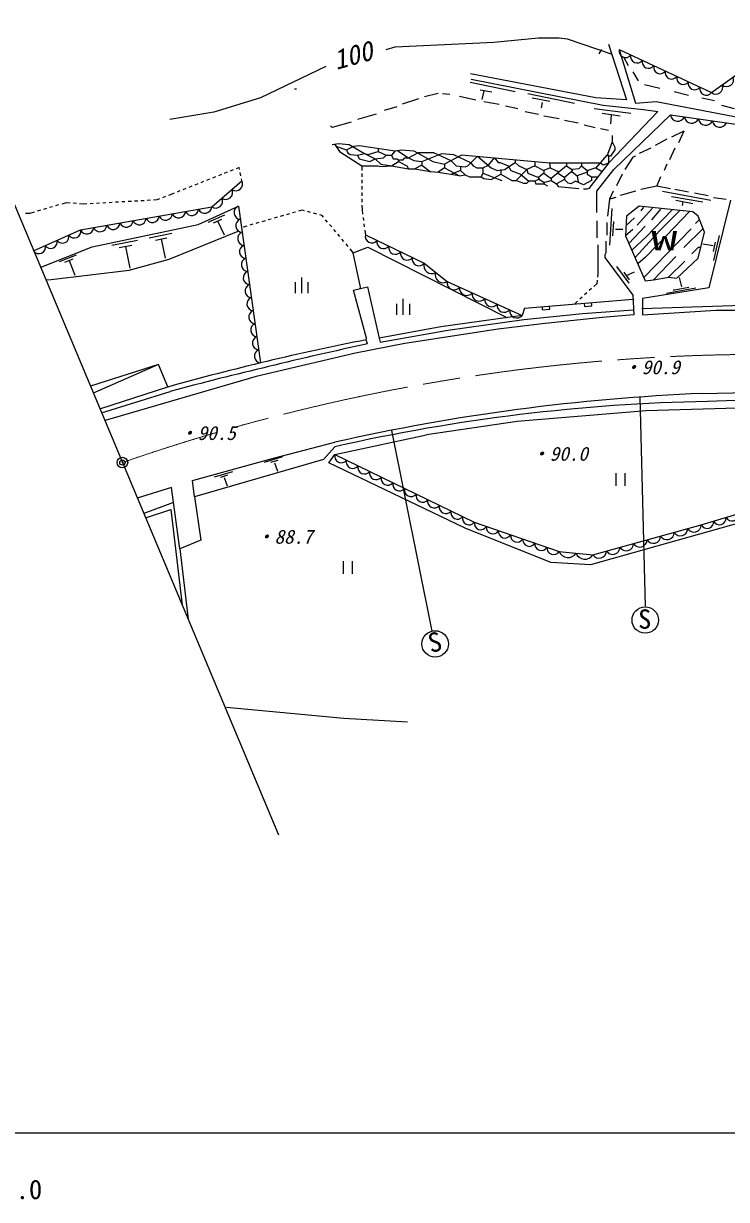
# Model space of a CAD drawing. Units: millimetres, scale not verified. Extents: x 40000 to 680000, y 20000 to 380000.
# Drawn here: x 369200 to 435547, y 198715 to 309808 of the extents above; entities that cross this region are included whole.
import ezdxf
from ezdxf.enums import TextEntityAlignment as Align

# ---------------------------------------------------------------- set-up
doc = ezdxf.new("R2010")
doc.units = ezdxf.units.MM
doc.header["$LTSCALE"] = 1000
doc.header["$PDMODE"] = 32
doc.header["$PDSIZE"] = 500
doc.linetypes.add('CHAIN', pattern=[18.5, 12, -1.5, 3.5, -1.5])
for name, color, linetype, lineweight in [('M-BGD', 7, 'Continuous', 25), ('M-BMK', 2, 'CHAIN', 13), ('M-BMK-SRVR', 3, 'Continuous', 25), ('M-TTL-BAND', 7, 'Continuous', 25)]:
    doc.layers.add(name, color=color, linetype=linetype, lineweight=lineweight)
doc.layers.add('M-OTRS', color=6, linetype='Continuous')
doc.styles.add('ＭＳ ゴシック', font='')
doc.styles.get('ＭＳ ゴシック').set_extended_font_data('MS Gothic')

msp = doc.modelspace()

# ---------------------------------------------------------------- linework, layer by layer
at = {"layer": 'M-BGD'}
for p, q in [((404267, 307608), (413581, 308032)), ((413581, 308032), (417814, 308455)), ((417814, 308455), (419761, 308455)), ((419761, 308455), (420523, 308370)), ((420523, 308370), (424672, 306931)), ((424418, 307862), (426111, 302613)), ((403421, 307354), (404267, 307608)), ((423741, 307354), (423487, 306931)), ((425434, 307354), (426958, 302274)), ((397748, 305746), (391567, 302782)), ((425857, 306592), (426281, 305830)), ((423233, 302782), (411379, 305068)), ((411464, 304560), (423910, 302105)), ((426704, 305238), (427212, 304391)), ((394785, 303629), (394954, 303629)), ((411352, 304262), (415613, 303375)), ((412311, 303544), (413396, 303346)), ((412649, 303460), (412470, 302626)), ((427805, 304052), (429244, 303714)), ((430599, 303375), (431953, 303036)), ((391567, 302782), (387165, 301428)), ((406469, 302698), (404945, 302190)), ((408331, 303206), (407061, 302867)), ((408755, 303206), (409432, 303121)), ((410363, 302952), (411887, 302613)), ((412649, 302444), (414089, 302190)), ((416798, 303206), (421201, 302274)), ((417221, 302782), (418880, 302486)), ((418153, 302359), (418068, 301851)), ((426111, 302613), (423233, 302782)), ((426958, 302274), (428905, 302444)), ((428905, 302444), (437795, 300750)), ((433223, 302782), (434409, 302528)), ((387165, 301428), (383016, 300750)), ((402489, 301258), (400711, 300750)), ((404437, 301936), (403251, 301597)), ((414681, 302020), (415867, 301766)), ((416544, 301512), (417814, 301258)), ((418322, 301089), (419761, 300835)), ((423063, 301766), (426535, 301343)), ((423825, 301343), (425519, 301089)), ((423910, 302105), (427720, 301682)), ((429075, 301512), (424418, 296602)), ((424672, 301174), (424587, 300327)), ((424926, 296009), (430260, 301174)), ((427720, 301682), (429075, 301512)), ((435086, 302105), (436271, 301766)), ((398341, 299988), (398171, 300158)), ((400119, 300496), (398341, 299988)), ((420269, 300666), (421539, 300412)), ((422132, 300242), (423148, 299988)), ((423656, 299904), (424418, 299734)), ((424757, 299226), (424757, 298634)), ((429921, 298888), (428821, 298295)), ((431530, 299650), (430345, 299057)), ((431530, 299650), (431022, 298549)), ((398341, 298380), (398933, 298464)), ((398595, 298380), (399018, 297702)), ((398679, 298210), (399695, 297872)), ((398933, 298464), (399949, 298380)), ((399695, 297872), (400373, 298210)), ((399695, 297872), (399780, 297618)), ((399949, 298380), (401389, 297533)), ((400373, 298210), (400881, 298295)), ((400881, 298295), (404267, 297787)), ((402659, 298041), (402659, 297702)), ((404267, 297787), (403929, 297364)), ((404267, 297787), (404860, 297872)), ((404521, 297787), (405537, 297110)), ((404860, 297872), (406045, 297787)), ((406045, 297787), (407823, 296771)), ((424757, 298634), (424333, 297448)), ((425011, 297872), (424587, 297279)), ((424757, 298634), (425011, 298126)), ((425011, 298126), (425011, 297872)), ((428397, 298041), (427297, 297533)), ((430683, 298041), (430175, 296940)), ((399018, 297702), (401135, 296348)), ((399780, 297618), (400034, 297448)), ((400034, 297448), (400711, 297364)), ((400711, 297364), (401389, 297533)), ((400711, 297364), (400881, 297025)), ((400881, 297025), (401897, 296771)), ((401389, 297533), (402405, 297025)), ((401389, 297533), (401727, 297448)), ((401727, 297448), (402659, 297702)), ((401897, 296771), (402405, 297025)), ((402405, 297025), (403167, 297110)), ((402405, 297025), (402913, 296517)), ((402659, 297702), (403421, 297364)), ((403167, 297110), (403421, 297364)), ((403421, 297364), (403929, 297364)), ((403929, 297364), (404098, 297025)), ((403929, 296348), (404606, 296771)), ((404098, 297025), (404437, 297025)), ((404437, 297025), (404606, 296940)), ((404606, 296940), (404606, 296771)), ((404606, 296771), (404691, 296940)), ((404606, 296771), (405368, 296348)), ((404691, 296940), (405029, 296940)), ((405029, 296940), (405199, 297110)), ((405199, 297110), (405537, 297110)), ((405537, 297110), (406469, 297618)), ((405537, 297110), (406045, 296856)), ((406045, 296856), (406807, 296771)), ((406469, 297618), (407908, 297618)), ((406807, 296771), (408670, 297533)), ((406807, 296771), (406807, 296432)), ((407823, 296771), (408924, 296517)), ((407908, 297618), (409517, 296856)), ((408670, 297533), (409771, 297448)), ((410533, 297364), (408924, 296517)), ((409517, 296856), (410025, 296348)), ((409771, 297448), (411379, 296686)), ((418830, 296602), (410533, 297364)), ((411125, 296348), (412057, 297279)), ((411379, 296686), (411633, 296348)), ((412057, 297279), (413327, 296178)), ((413073, 296432), (413665, 297110)), ((413665, 297110), (414004, 296686)), ((414004, 296686), (414173, 296686)), ((414173, 296686), (414935, 296348)), ((414597, 296009), (415613, 296686)), ((415613, 296940), (415613, 296686)), ((415613, 296686), (415951, 296348)), ((417475, 296771), (417475, 296348)), ((420439, 296686), (420439, 296348)), ((421878, 296686), (421878, 296348)), ((424249, 297364), (423233, 296178)), ((424418, 297279), (424249, 297364)), ((424333, 297448), (424418, 297279)), ((424418, 297279), (424418, 296602)), ((424587, 297279), (424418, 297279)), ((426704, 297194), (425942, 296009)), ((426958, 297279), (426704, 297194)), ((387872, 295535), (387593, 295425)), ((388430, 295756), (388151, 295646)), ((388988, 295977), (388709, 295867)), ((389550, 296200), (389266, 296088)), ((389588, 296019), (389550, 296200)), ((389709, 295431), (389648, 295725)), ((401135, 296348), (401135, 296094)), ((401135, 296348), (402659, 296348)), ((401135, 296348), (401136, 295938)), ((401137, 295638), (401138, 295338)), ((402659, 296348), (402926, 296312)), ((402913, 296517), (403929, 296348)), ((402926, 296312), (403929, 296348)), ((403929, 296348), (405537, 296094)), ((405368, 296348), (405537, 296094)), ((405537, 296094), (406130, 296094)), ((406807, 296432), (406130, 296094)), ((406130, 296094), (407569, 295840)), ((406807, 296432), (407569, 295840)), ((408924, 296178), (408331, 295755)), ((408924, 296517), (408924, 296178)), ((408924, 296178), (410363, 295416)), ((410448, 295924), (409601, 295586)), ((410025, 296348), (410871, 296263)), ((410448, 296263), (410448, 295924)), ((410448, 295924), (410871, 295501)), ((410871, 296263), (411125, 296348)), ((411633, 296348), (411972, 296178)), ((411972, 296178), (412565, 296178)), ((412565, 295670), (412395, 295332)), ((412565, 296178), (413073, 296432)), ((412565, 296178), (412565, 295670)), ((412565, 295670), (414343, 294993)), ((413327, 296178), (413919, 295924)), ((413327, 295078), (414258, 295586)), ((413919, 295924), (414597, 296009)), ((414258, 296009), (414258, 295586)), ((414258, 295586), (415274, 294993)), ((414935, 296348), (415189, 295924)), ((415189, 295924), (416121, 295586)), ((416713, 296009), (415697, 294993)), ((415951, 296348), (416713, 296009)), ((416121, 295586), (416883, 294908)), ((417475, 296348), (416713, 296009)), ((416713, 296009), (416798, 295670)), ((416798, 295670), (417814, 295247)), ((417475, 296348), (418322, 295924)), ((418322, 295670), (417814, 295247)), ((418915, 296178), (418322, 295924)), ((418322, 295924), (418322, 295670)), ((418322, 295670), (418999, 295162)), ((423656, 296602), (418830, 296602)), ((418830, 296602), (418915, 296178)), ((418915, 296178), (419677, 295840)), ((420439, 296348), (418999, 295162)), ((419677, 295840), (419677, 295670)), ((419677, 295670), (420269, 295247)), ((420947, 295840), (420269, 295247)), ((420439, 296348), (420947, 296009)), ((420947, 296009), (420947, 295840)), ((421031, 296009), (420947, 295840)), ((420947, 295840), (421455, 295416)), ((421624, 296094), (421031, 296009)), ((422386, 295755), (421455, 295416)), ((421878, 296348), (421624, 296094)), ((421878, 296348), (422386, 295924)), ((422471, 295924), (422386, 295755)), ((422386, 295924), (422386, 295586)), ((422386, 295586), (422809, 295332)), ((423233, 296178), (422471, 295924)), ((424418, 296602), (422555, 294231)), ((423233, 296178), (423825, 295840)), ((423317, 293977), (424926, 296009)), ((423910, 296432), (423656, 296602)), ((424418, 296602), (423910, 296432)), ((425688, 295586), (425180, 294485)), ((429921, 296517), (429667, 295924)), ((385083, 294430), (384804, 294320)), ((385641, 294651), (385362, 294541)), ((386198, 294872), (385920, 294762)), ((386756, 295093), (386477, 294983)), ((387314, 295314), (387035, 295204)), ((389808, 294956), (389770, 295138)), ((401138, 295038), (401139, 294738)), ((401140, 294438), (401141, 294138)), ((410363, 295416), (410871, 295501)), ((410871, 295501), (411295, 295332)), ((411295, 295332), (412395, 295332)), ((412395, 295332), (412649, 295162)), ((412649, 295162), (413327, 295078)), ((415274, 294993), (415697, 294993)), ((415697, 294993), (416375, 294739)), ((416375, 294739), (416713, 294739)), ((416713, 294739), (416883, 294908)), ((417475, 294908), (416883, 294908)), ((417814, 295078), (417475, 294908)), ((417475, 294908), (417560, 294654)), ((417560, 294654), (418322, 294654)), ((417814, 295247), (417899, 295078)), ((417814, 295247), (417814, 295078)), ((417899, 295078), (418322, 294824)), ((418322, 294824), (418322, 294654)), ((418322, 294654), (418407, 294824)), ((418322, 294654), (418661, 294485)), ((418407, 294824), (418999, 294993)), ((418999, 295162), (418999, 294993)), ((418999, 294993), (419507, 294654)), ((420269, 295078), (419507, 294654)), ((419507, 294654), (419677, 294400)), ((419677, 294400), (421624, 294231)), ((420269, 295247), (420269, 295078)), ((420608, 294739), (420269, 295078)), ((420862, 294654), (420608, 294739)), ((421285, 294908), (420862, 294654)), ((422047, 294570), (421285, 294908)), ((421455, 295416), (421539, 294824)), ((422809, 294993), (422047, 294570)), ((422809, 295332), (423402, 295332)), ((422809, 295332), (422809, 294993)), ((427466, 294146), (428990, 294485)), ((429329, 295332), (428990, 294485)), ((428990, 294485), (430260, 294231)), ((382591, 293451), (382311, 293343)), ((383126, 293655), (382871, 293558)), ((383409, 293767), (383126, 293655)), ((383967, 293988), (383688, 293878)), ((384525, 294209), (384246, 294099)), ((401142, 293838), (401143, 293538)), ((422386, 294146), (422047, 294146)), ((422555, 294231), (422386, 294146)), ((423317, 291945), (423317, 293977)), ((424841, 293977), (424503, 293215)), ((425095, 293384), (424503, 293215)), ((426958, 293977), (425519, 293554)), ((429498, 293977), (434070, 293130)), ((430345, 293469), (433308, 292961)), ((430683, 294146), (431953, 293892)), ((432546, 293808), (433816, 293554)), ((434324, 293384), (435509, 293215)), ((371364, 292334), (371076, 292249)), ((371939, 292502), (371652, 292418)), ((372515, 292670), (372227, 292586)), ((373219, 292876), (372803, 292754)), ((373600, 292846), (373219, 292876)), ((374198, 292798), (373899, 292822)), ((374878, 292744), (374497, 292774)), ((375182, 292762), (374878, 292744)), ((375781, 292796), (375482, 292779)), ((376380, 292830), (376081, 292813)), ((376979, 292865), (376680, 292847)), ((377578, 292899), (377279, 292882)), ((378177, 292933), (377878, 292916)), ((378776, 292967), (378477, 292950)), ((379375, 293002), (379076, 292985)), ((379974, 293036), (379675, 293019)), ((380573, 293070), (380274, 293053)), ((381172, 293105), (380873, 293087)), ((381776, 293139), (381472, 293122)), ((382031, 293236), (381776, 293139)), ((389474, 292552), (391572, 277748)), ((395495, 292176), (395163, 292080)), ((395710, 292117), (395495, 292176)), ((401144, 293238), (401145, 292938)), ((401146, 292638), (401147, 292228)), ((401147, 292228), (401206, 291787)), ((424503, 293215), (424333, 291606)), ((424736, 292318), (424502, 288862)), ((427297, 292538), (426111, 291606)), ((428567, 292368), (427127, 290760)), ((432377, 292030), (427297, 292538)), ((427720, 292453), (427466, 292114)), ((430429, 292199), (427974, 289659)), ((429329, 292284), (428482, 291268)), ((430768, 293130), (432377, 292792)), ((431445, 292961), (431361, 292622)), ((369796, 291875), (369393, 291849)), ((370212, 291997), (369796, 291875)), ((370788, 292165), (370500, 292081)), ((386640, 291033), (388193, 291745)), ((387135, 290978), (387911, 291334)), ((387523, 291156), (388128, 289836)), ((391991, 291170), (391703, 291087)), ((392568, 291335), (392280, 291253)), ((393145, 291501), (392857, 291418)), ((393722, 291667), (393433, 291584)), ((394298, 291832), (394010, 291749)), ((394875, 291998), (394587, 291915)), ((396289, 291960), (395999, 292039)), ((396868, 291803), (396578, 291882)), ((397373, 291666), (397158, 291725)), ((397509, 291505), (397373, 291666)), ((397896, 291047), (397703, 291276)), ((401245, 291489), (401285, 291192)), ((423317, 291183), (423317, 289574)), ((424885, 291109), (424791, 289736)), ((426111, 291606), (426027, 289744)), ((426873, 291437), (426071, 290715)), ((431107, 292114), (429244, 290252)), ((432038, 292030), (429921, 289828)), ((432885, 291606), (432377, 292030)), ((432969, 291268), (432631, 290929)), ((433477, 290082), (432885, 291606)), ((381066, 289572), (383205, 289994)), ((390261, 290673), (389930, 290578)), ((390838, 290839), (390550, 290756)), ((391415, 291004), (391126, 290922)), ((398284, 290589), (398090, 290818)), ((398671, 290131), (398478, 290360)), ((401325, 290895), (401364, 290597)), ((401404, 290300), (401463, 289859)), ((424249, 291014), (424249, 289828)), ((425087, 290376), (425766, 290368)), ((426704, 290336), (426027, 289744)), ((427889, 290675), (426336, 289040)), ((429244, 290252), (426930, 287690)), ((432207, 290421), (429921, 288050)), ((433308, 290421), (431530, 288643)), ((432885, 287627), (433477, 290082)), ((377540, 288876), (379950, 289352)), ((378213, 288633), (379418, 288871)), ((381664, 289357), (382734, 289568)), ((382199, 289462), (382558, 287644)), ((399059, 289673), (398865, 289902)), ((399446, 289215), (399253, 289444)), ((399834, 288757), (399640, 288986)), ((423402, 288897), (423402, 286188)), ((424164, 289236), (424164, 288135)), ((426027, 289744), (427889, 285510)), ((427974, 289659), (426623, 288388)), ((429968, 289877), (427889, 287712)), ((434293, 288817), (433331, 288978)), ((434480, 289139), (434298, 288271)), ((434855, 289794), (434319, 287407)), ((372602, 287338), (374205, 287966)), ((378816, 288752), (379220, 286704)), ((400164, 288366), (400027, 288528)), ((400313, 288138), (400164, 288366)), ((424164, 288135), (424079, 287966)), ((424079, 287966), (424079, 287712)), ((429921, 288050), (427760, 285805)), ((430768, 287796), (428651, 285595)), ((432885, 288643), (432292, 288050)), ((433130, 288643), (432885, 288643)), ((373097, 287255), (373898, 287568)), ((373497, 287412), (374030, 286049)), ((424079, 287712), (426704, 284156)), ((426357, 285268), (425203, 286867)), ((427889, 287712), (427193, 287093)), ((431615, 287373), (430091, 285849)), ((430853, 285764), (432885, 287627)), ((395462, 284325), (395462, 285825)), ((423339, 285560), (423306, 285230)), ((423402, 286188), (423369, 285858)), ((425866, 286305), (426365, 285580)), ((427889, 285510), (428651, 285595)), ((428651, 285595), (430091, 285849)), ((430091, 285849), (430853, 285764)), ((431350, 284921), (431108, 285810)), ((394862, 284325), (394862, 285375)), ((396062, 284325), (396062, 285375)), ((422806, 284775), (422584, 284573)), ((423306, 285230), (423028, 284977)), ((429899, 284335), (432653, 284827)), ((404448, 282290), (404448, 283340)), ((405048, 282290), (405048, 283790)), ((405648, 282290), (405648, 283340)), ((416495, 282930), (426722, 283757)), ((421475, 283563), (421197, 283310)), ((421919, 283967), (421697, 283765)), ((422127, 283385), (422151, 283086)), ((422362, 284371), (422140, 284169)), ((422849, 283143), (422824, 283442)), ((426704, 284156), (426789, 282293)), ((427551, 282886), (440674, 283309)), ((427635, 283817), (427635, 282293)), ((418140, 283063), (418164, 282764)), ((418164, 282764), (418862, 282821)), ((418862, 282821), (418837, 283120)), ((422151, 283086), (422849, 283143)), ((426789, 282293), (423825, 282039)), ((427635, 282293), (434578, 282716)), ((434578, 282716), (444484, 282716)), ((418153, 281446), (414004, 280938)), ((423825, 282039), (418153, 281446)), ((414004, 280938), (405199, 279584)), ((405199, 279584), (400542, 278652)), ((401674, 279547), (401552, 279929)), ((400542, 278652), (391144, 276451)), ((381933, 277588), (375508, 275539)), ((391144, 276451), (376920, 272302)), ((376561, 273029), (383033, 275060)), ((427363, 274521), (427889, 254776)), ((437626, 273488), (427974, 273234)), ((415782, 272218), (407231, 270948)), ((427974, 273234), (415782, 272218)), ((403929, 271371), (407739, 252406)), ((391949, 268380), (393686, 268895)), ((392880, 268312), (393156, 267527)), ((387209, 266976), (388946, 267491)), ((388140, 266908), (388415, 266123)), ((425098, 267320), (425098, 266120)), ((425998, 266120), (425998, 267320)), ((383368, 264557), (380543, 263531)), ((383940, 260190), (384735, 253533)), ((399357, 259024), (399357, 257824)), ((400257, 257824), (400257, 259024)), ((388350, 245209), (399441, 244193)), ((399441, 244193), (405453, 243854))]:
    msp.add_line(p, q, dxfattribs=at)
for points in [[(425434, 307354), (434132, 303291), (441275, 308386), (445277, 309808)], [(430260, 301174), (438191, 300043), (443018, 300008), (448564, 301538)], [(407569, 295840), (407630, 295840), (408331, 295755), (410321, 295439)], [(370146, 288329), (374584, 290309), (386964, 292499), (389808, 294956)], [(370809, 286747), (370938, 286831), (375684, 288714), (385670, 290809), (389474, 292552)], [(435929, 293120), (433875, 284852), (427635, 283817)], [(371293, 285593), (371809, 285623), (379171, 286496), (382935, 287547), (389451, 290176)], [(401463, 289859), (407025, 287169), (409184, 285432), (416273, 282240)], [(400313, 288138), (401682, 288682), (414819, 282035)], [(400983, 284769), (401007, 284896), (400313, 288138)], [(426217, 286032), (426303, 286087), (426856, 286360)], [(400352, 284607), (401674, 284946), (402760, 280072)], [(401552, 279929), (401580, 280078), (400352, 284607)], [(430531, 284647), (430656, 284663), (431982, 284905)], [(416495, 282930), (416273, 282240), (408587, 281155), (402760, 280072), (402851, 279694), (409233, 280836), (416427, 281840), (421953, 282410), (426768, 282754)], [(376398, 273417), (382835, 275470), (381933, 277588), (375781, 274890)], [(433295, 274861), (441830, 275030), (464271, 274770)], [(398586, 269097), (411745, 262688), (419756, 259943), (422942, 259627), (433171, 262441), (450706, 267713), (460317, 273403)], [(462096, 274018), (436426, 274188), (433753, 274102)], [(460571, 272302), (451211, 267222), (443297, 264462), (422707, 258669), (418968, 258880), (410885, 262145), (398021, 268299), (398586, 269097), (407231, 270948)], [(385157, 266628), (392788, 268745), (398581, 270254)], [(398584, 269821), (397519, 268628), (385350, 265101), (385157, 266628)], [(392537, 268354), (392641, 268385), (393234, 268567)], [(387796, 266950), (387901, 266981), (388493, 267163)], [(385350, 265101), (385929, 261011), (383940, 260190), (383181, 265980), (379937, 264976)], [(380715, 263120), (383114, 263900), (384184, 254847)]]:
    msp.add_lwpolyline(points, dxfattribs=at)
for centre in [(427885, 253456), (408053, 251199)]:
    msp.add_circle(centre, 1250, dxfattribs=at)
for centre, radius, start, end in [((426024, 307200), 610, 165.3531, 324.56527), ((427112, 306692), 610, 165.3531, 324.56527), ((428199, 306184), 610, 165.3531, 324.56527), ((429286, 305676), 610, 165.3531, 324.56527), ((430373, 305168), 610, 165.3531, 324.56527), ((431461, 304660), 610, 165.3531, 324.56527), ((435580, 304499), 643, 228.33448, 22.67424), ((432548, 304152), 610, 165.3531, 324.56527), ((433635, 303644), 610, 165.3531, 324.56527), ((434560, 303771), 643, 228.33448, 22.67424), ((430949, 301273), 696, 188.22425, 335.55167), ((432270, 301085), 696, 188.22425, 335.55167), ((433592, 300896), 696, 188.22425, 335.55167), ((434914, 300708), 696, 188.22425, 335.55167), ((389241, 294655), 642, 233.63849, 28.0285), ((387345, 293016), 642, 233.63849, 28.0285), ((388293, 293835), 642, 233.63849, 28.0285), ((385082, 292313), 645, 203.03075, 357.03155), ((386320, 292532), 645, 203.03075, 357.03155), ((389698, 291954), 638, 110.56538, 265.56403), ((378892, 291218), 645, 203.03075, 357.03155), ((380130, 291437), 645, 203.03075, 357.03155), ((381368, 291656), 645, 203.03075, 357.03155), ((382606, 291875), 645, 203.03075, 357.03155), ((383844, 292094), 645, 203.03075, 357.03155), ((389873, 290720), 638, 110.56538, 265.56403), ((373981, 290170), 619, 215.12596, 12.94939), ((375178, 290562), 645, 203.03075, 357.03155), ((376416, 290780), 645, 203.03075, 357.03155), ((377654, 290999), 645, 203.03075, 357.03155), ((390048, 289487), 638, 110.56538, 265.56403), ((371762, 289181), 619, 215.12596, 12.94939), ((372872, 289675), 619, 215.12596, 12.94939), ((390223, 288253), 638, 110.56538, 265.56403), ((402076, 289708), 632, 166.23101, 322.16344), ((403189, 289170), 632, 166.23101, 322.16344), ((370652, 288686), 619, 215.12596, 12.94939), ((404301, 288632), 632, 166.23101, 322.16344), ((405414, 288095), 632, 166.23101, 322.16344), ((390397, 287019), 638, 110.56538, 265.56403), ((406526, 287557), 632, 166.23101, 322.16344), ((407709, 286914), 730, 159.53999, 302.80036), ((390572, 285786), 638, 110.56538, 265.56403), ((408788, 286045), 730, 159.53999, 302.80036), ((390747, 284552), 638, 110.56538, 265.56403), ((409844, 285320), 670, 170.44081, 321.08366), ((411026, 284788), 670, 170.44081, 321.08366), ((390922, 283318), 638, 110.56538, 265.56403), ((412207, 284256), 670, 170.44081, 321.08366), ((413389, 283725), 670, 170.44081, 321.08366), ((414570, 283193), 670, 170.44081, 321.08366), ((391097, 282085), 638, 110.56538, 265.56403), ((415752, 282661), 670, 170.44081, 321.08366), ((391271, 280851), 638, 110.56538, 265.56403), ((391446, 279617), 638, 110.56538, 265.56403), ((448098, 43001), 241456, 101.11463, 105.68166), ((495788, -152417), 442098, 102.2912, 104.77621), ((391621, 278384), 638, 110.56538, 265.56403), ((441491, 80016), 195018, 92.40873, 102.71085), ((437018, 100675), 173458, 91.07854, 102.80176), ((399188, 268939), 622, 165.33496, 322.72575), ((400285, 268405), 622, 165.33496, 322.72575), ((401381, 267871), 622, 165.33496, 322.72575), ((402478, 267337), 622, 165.33496, 322.72575), ((403574, 266803), 622, 165.33496, 322.72575), ((404671, 266269), 622, 165.33496, 322.72575), ((405767, 265735), 622, 165.33496, 322.72575), ((406864, 265201), 622, 165.33496, 322.72575), ((407960, 264667), 622, 165.33496, 322.72575), ((409057, 264132), 622, 165.33496, 322.72575), ((410153, 263598), 622, 165.33496, 322.72575), ((436058, 263437), 623, 208.08824, 5.38127), ((411250, 263064), 622, 165.33496, 322.72575), ((412354, 262601), 616, 171.92973, 330.24265), ((413499, 262209), 616, 171.92973, 330.24265), ((432481, 262448), 690, 211.34414, 359.41865), ((433720, 262734), 623, 208.08824, 5.38127), ((434889, 263085), 623, 208.08824, 5.38127), ((414643, 261817), 616, 171.92973, 330.24265), ((415788, 261425), 616, 171.92973, 330.24265), ((416932, 261033), 616, 171.92973, 330.24265), ((428645, 261393), 690, 211.34414, 359.41865), ((429924, 261744), 690, 211.34414, 359.41865), ((431202, 262096), 690, 211.34414, 359.41865), ((418077, 260641), 616, 171.92973, 330.24265), ((419221, 260248), 616, 171.92973, 330.24265), ((423531, 259986), 690, 211.34414, 359.41865), ((424809, 260337), 690, 211.34414, 359.41865), ((426088, 260689), 690, 211.34414, 359.41865), ((427366, 261041), 690, 211.34414, 359.41865), ((420591, 260252), 891, 200.35047, 328.32212), ((422184, 260094), 891, 200.35047, 328.32212)]:
    msp.add_arc(centre, radius, start, end, dxfattribs=at)
at = {"layer": 'M-BMK'}
msp.add_arc((439029, 94340), 184211, 88.99435, 109.17306, dxfattribs=at)
at = {"layer": 'M-BMK-SRVR'}
for p, q in [((366962, 295923), (378530, 268333)), ((378530, 268333), (393277, 233158))]:
    msp.add_line(p, q, dxfattribs=at)
msp.add_circle((378530, 268333), 500, dxfattribs=at)
msp.add_point((378530, 268333), dxfattribs=at)
at = {"layer": 'M-OTRS'}
msp.add_point((378530, 268333), dxfattribs=at)
at = {"layer": 'M-TTL-BAND'}
msp.add_line((40000, 205000), (579000, 205000), dxfattribs=at)

# ---------------------------------------------------------------- texts
at = {"layer": 'M-BGD', "style": 'ＭＳ ゴシック', "oblique": 15}
msp.add_text('100', height=1833, rotation=15.708, dxfattribs=at).set_placement((398860, 304885), align=Align.BOTTOM_LEFT)
at = {"layer": 'M-BGD', "style": 'ＭＳ ゴシック', "width": 2}
msp.add_text('W', height=1833, dxfattribs=at).set_placement((428438, 287825), align=Align.BOTTOM_LEFT)
at = {"layer": 'M-BGD', "style": 'ＭＳ ゴシック', "oblique": 15}
for s, p in [('・90.9', (425749, 276281)), ('・90.5', (383836, 270066)), ('・90.0', (417067, 268107)), ('・88.7', (391091, 260271))]:
    msp.add_text(s, height=1320, dxfattribs=at).set_placement(p, align=Align.BOTTOM_LEFT)
at = {"layer": 'M-BGD', "style": 'ＭＳ ゴシック'}
msp.add_text('S', height=1833, dxfattribs=at).set_placement((427207, 252082), align=Align.BOTTOM_LEFT)
msp.add_text('S', height=1833, rotation=12.209, dxfattribs=at).set_placement((407718, 249811), align=Align.BOTTOM_LEFT)
at = {"layer": 'M-TTL-BAND', "style": 'ＭＳ ゴシック'}
msp.add_text('300.0', height=1833, dxfattribs=at).set_placement((367844, 198195), align=Align.BOTTOM_CENTER)

doc.saveas('drawing.dxf')
